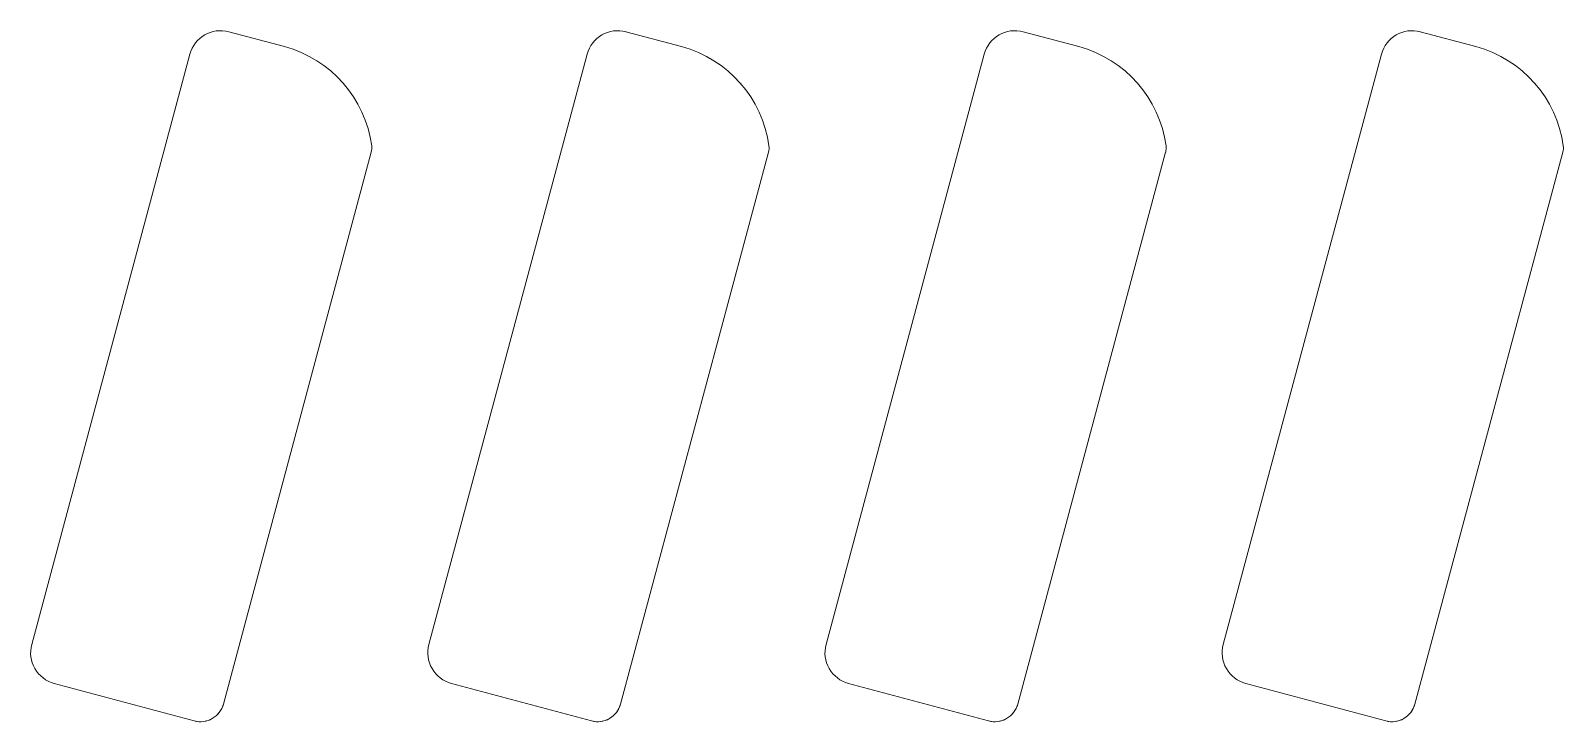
# Model space of a CAD drawing. Header units: inches. Extents: x 2 to 2977, y -736 to 182.
# Drawn here: x 2957.88 to 2977.18, y -736.14 to -727.4 of the extents above; entities outside this region: 1.
import ezdxf

# ---------------------------------------------------------------- set-up
doc = ezdxf.new("R2010")
doc.units = ezdxf.units.IN
doc.header["$MEASUREMENT"] = 0
doc.layers.add('1', color=7, linetype='Continuous')
doc.styles.get("Standard").update_dxf_attribs({"font": ''})
doc.styles.get('Standard').set_extended_font_data('SimSun')
doc.dimstyles.get("Standard").update_dxf_attribs({"dimscale": 7, "dimtxt": 0.18, "dimasz": 0.18, "dimexe": 0.18, "dimexo": 0.0625, "dimgap": 0.09, "dimtad": 0, "dimzin": 0, "dimdsep": 46, "dimtxsty": 'Standard', "dimcen": 0.09, "dimadec": 0, "dimazin": 0, "dimtfac": 1, "dimtofl": 0, "dimtmove": 0, "dimatfit": 3, "dimfxl": 1, "dimtolj": 1, "dimtzin": 0, "dimarcsym": 0})

# ---------------------------------------------------------------- blocks, each defined once
blk = doc.blocks.new('*D4')
at = {"color": 0, "lineweight": -2}
for p, q in [((3.524, 180.98), (3.524, 182.24)), ((24.77, 179.72), (2.264, 179.72)), ((24.77, 178.86), (2.264, 178.86)), ((3.524, 177.6), (3.524, 168.076))]:
    blk.add_line(p, q, dxfattribs=at)
at = {"color": 0}
for points in [[(3.314, 180.98), (3.734, 180.98), (3.524, 179.72)], [(3.314, 177.6), (3.734, 177.6), (3.524, 178.86)]]:
    blk.add_solid(points, dxfattribs=at)
at = {"layer": 'Defpoints', "color": 0}
for p in [(3.524, 179.72), (25.208, 179.72), (25.208, 178.86)]:
    blk.add_point(p, dxfattribs=at)
at = {"color": 0, "lineweight": 18, "insert": (3.524, 165.742), "char_height": 1.26, "attachment_point": 5, "rotation": 90}
blk.add_mtext('\\A1;0.86', dxfattribs=at)

msp = doc.modelspace()

# ---------------------------------------------------------------- linework, layer by layer
at = {"layer": '1', "color": 0, "linetype": 'Continuous', "lineweight": 15}
for p, q in [((2960.376, -727.415), (2961.076, -727.603)), ((2965.376, -727.415), (2966.076, -727.603)), ((2970.376, -727.415), (2971.076, -727.603)), ((2975.376, -727.415), (2976.076, -727.603)), ((2957.895, -735.13), (2959.886, -727.698)), ((2962.895, -735.13), (2964.886, -727.698)), ((2967.895, -735.13), (2969.886, -727.698)), ((2972.895, -735.13), (2974.886, -727.698)), ((2960.308, -735.88), (2962.17, -728.931)), ((2962.17, -728.931), (2960.308, -735.88)), ((2965.308, -735.88), (2967.17, -728.931)), ((2967.17, -728.931), (2965.308, -735.88)), ((2970.308, -735.88), (2972.17, -728.931)), ((2972.17, -728.931), (2970.308, -735.88)), ((2975.308, -735.88), (2977.17, -728.931)), ((2977.17, -728.931), (2975.308, -735.88)), ((2959.94, -736.092), (2958.178, -735.62)), ((2964.94, -736.092), (2963.178, -735.62)), ((2969.94, -736.092), (2968.178, -735.62)), ((2974.94, -736.092), (2973.178, -735.62))]:
    msp.add_line(p, q, dxfattribs=at)
for centre, radius, start, end in [((2960.273, -727.802), 0.4, 75.0005, 165.0005), ((2965.273, -727.802), 0.4, 75.0005, 165.0005), ((2970.273, -727.802), 0.4, 75.0005, 165.0005), ((2975.273, -727.802), 0.4, 75.0005, 165.0005), ((2960.688, -729.052), 1.5, 7.6241, 75.0005), ((2965.688, -729.052), 1.5, 7.6241, 75.0005), ((2970.688, -729.052), 1.5, 7.6241, 75.0005), ((2975.688, -729.052), 1.5, 7.6241, 75.0005), ((2961.977, -728.879), 0.2, 345.0005, 7.6242), ((2966.977, -728.879), 0.2, 345.0005, 7.6242), ((2971.977, -728.879), 0.2, 345.0005, 7.6242), ((2976.977, -728.879), 0.2, 345.0005, 7.6242), ((2958.281, -735.234), 0.4, 165.0005, 255.0005), ((2963.281, -735.234), 0.4, 165.0005, 255.0005), ((2968.281, -735.234), 0.4, 165.0005, 255.0005), ((2973.281, -735.234), 0.4, 165.0005, 255.0005), ((2960.018, -735.803), 0.3, 255.0005, 345.0005), ((2965.018, -735.803), 0.3, 255.0005, 345.0005), ((2970.018, -735.803), 0.3, 255.0005, 345.0005), ((2975.018, -735.803), 0.3, 255.0005, 345.0005)]:
    msp.add_arc(centre, radius, start, end, dxfattribs=at)
at = {"layer": '1', "color": 0, "linetype": 'Continuous', "lineweight": 15, "extrusion": (0, 0, -1)}
for centre in [(-2960.018, -735.803), (-2965.018, -735.803), (-2970.018, -735.803), (-2975.018, -735.803)]:
    msp.add_arc(centre, 0.3, 194.9995, 284.9995, dxfattribs=at)

# ---------------------------------------------------------------- dimensions: what is measured, and where the dimension line sits
at = {"color": 0, "lineweight": 18}
dim = msp.add_linear_dim(base=(3.524, 179.72), p1=(25.208, 178.86), p2=(25.208, 179.72), angle=90, dimstyle='Standard', dxfattribs=at)
dim.commit()
dim.dimension.update_dxf_attribs({"geometry": '*D4', "text_midpoint": (3.524, 165.742), "dimtype": 160})

doc.saveas('drawing.dxf')
